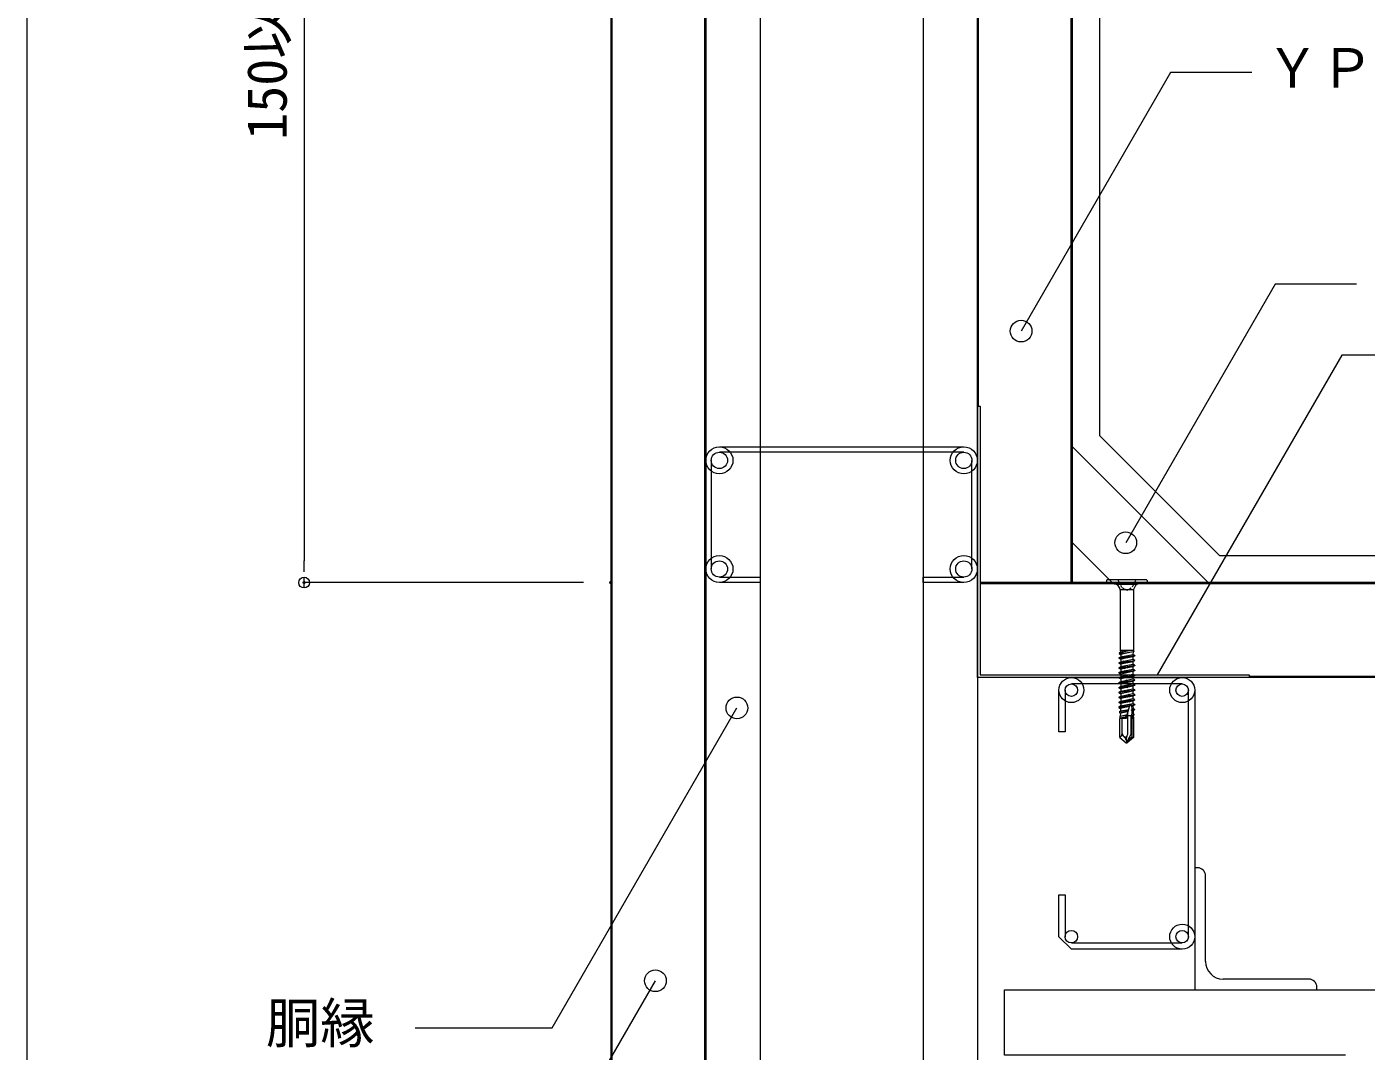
# Model space of a CAD drawing. Units: millimetres, scale not verified. Extents: x -1380 to 1380, y -955 to 955.
# Drawn here: x -899.6 to -406.5, y -342.4 to 34.8 of the extents above; entities that cross this region are included whole.
import ezdxf
from ezdxf.enums import TextEntityAlignment as Align

# ---------------------------------------------------------------- set-up
doc = ezdxf.new("R2010")
doc.units = ezdxf.units.MM
doc.header["$LTSCALE"] = 3
doc.header["$PDMODE"] = 32
doc.header["$PDSIZE"] = 0.6
doc.linetypes.add('USER2', pattern=[0.375, 0.25, -0.125])
for name, color, linetype, lineweight in [('0-0_0', 7, 'Continuous', 9), ('0-3_BOUSUI', 1, 'Continuous', 18), ('0-4_MOJI', 7, 'Continuous', 18), ('0-6_sunpo', 7, 'Continuous', 9), ('0-7_KANAMONO_SCREW', 4, 'Continuous', 18), ('0-8_dannnetu', 6, 'Continuous', 18), ('0-9_KANAMONO', 5, 'Continuous', 18), ('0-A_TEKKOTU', 7, 'Continuous', 18), ('0-B_doubuti', 5, 'Continuous', 18), ('0-C_bo-do', 3, 'Continuous', 18)]:
    doc.layers.add(name, color=color, linetype=linetype, lineweight=lineweight)
doc.layers.add('0-2_Defpoints', color=7, linetype='Continuous')
doc.styles.add('ＭＳ ゴシック', font='')
doc.styles.get('ＭＳ ゴシック').set_extended_font_data('MS Gothic')

# ---------------------------------------------------------------- blocks, each defined once
blk = doc.blocks.new('yp')
at = {"layer": '0-7_KANAMONO_SCREW'}
for p, q in [((-7.5, 0.7), (-7.5, 0)), ((7.5, 0), (-7.5, 0)), ((-7.5, 0), (-3.959, -0.624)), ((7.2, 1), (-7.2, 1)), ((7.5, 0), (3.959, -0.624)), ((7.5, 0.7), (7.5, 0)), ((3.5, -0.705), (-3.5, -0.705)), ((-3.267, -1.109), (-2.594, -2.275)), ((-2.46, -2.507), (2.46, -2.507)), ((-2.46, -2.775), (-2.46, -25)), ((2.46, -2.775), (2.46, -25)), ((3.267, -1.109), (2.594, -2.275)), ((-2.96, -27.746), (-2.25, -27.336)), ((-2.96, -27.746), (-1.922, -27.587)), ((-2.96, -27.846), (-1.907, -27.685)), ((-2.96, -27.746), (-2.96, -27.846)), ((-2.96, -27.846), (-2.25, -28.255)), ((-2.96, -29.556), (-2.25, -29.146)), ((-2.96, -29.556), (-1.638, -29.354)), ((-2.96, -29.656), (-1.623, -29.451)), ((-2.96, -29.556), (-2.96, -29.656)), ((-2.673, -25.77), (-2.775, -26.142)), ((-2.775, -26.142), (-2.169, -26.053)), ((-2.775, -26.142), (-2.277, -26.43)), ((-2.673, -25.77), (-2.336, -25.575)), ((-2.673, -25.77), (-2.229, -25.675)), ((2.46, -25), (-2.46, -25)), ((-2.377, -25), (-2.336, -25.575)), ((-2.336, -25.575), (0.428, -25)), ((2.343, -25.487), (-2.277, -26.43)), ((-2.277, -26.43), (-2.25, -26.81)), ((-2.25, -27.336), (2.275, -26.445)), ((-2.25, -26.81), (-2.25, -27.336)), ((2.25, -27.35), (-2.25, -28.255)), ((-2.25, -29.146), (2.25, -28.241)), ((-2.25, -28.255), (-2.25, -29.146)), ((2.25, -29.16), (-2.25, -30.065)), ((-2.169, -26.053), (-2.229, -25.675)), ((-1.907, -27.685), (-1.922, -27.587)), ((-1.721, -26.317), (-1.856, -25.476)), ((-1.623, -29.451), (-1.638, -29.354)), ((-1.436, -28.092), (-1.579, -27.204)), ((-1.446, -25.508), (0.935, -25)), ((-1.377, -25.937), (-1.446, -25.508)), ((-1.377, -25.937), (2.56, -25.362)), ((-1.154, -29.845), (-1.297, -28.954)), ((-1.131, -27.466), (2.96, -26.841)), ((-1.116, -27.564), (-1.131, -27.466)), ((-1.116, -27.564), (2.96, -26.941)), ((-0.847, -29.233), (2.96, -28.651)), ((-0.832, -29.33), (-0.847, -29.233)), ((-0.832, -29.33), (2.96, -28.751)), ((2.96, -26.941), (2.25, -27.35)), ((2.25, -27.35), (2.25, -28.241)), ((2.96, -28.651), (2.25, -28.241)), ((2.96, -28.751), (2.25, -29.16)), ((2.25, -29.16), (2.25, -30.051)), ((2.343, -25.487), (2.275, -26.445)), ((2.96, -26.841), (2.275, -26.445)), ((2.56, -25.362), (2.343, -25.487)), ((2.46, -25), (2.56, -25.362)), ((2.96, -26.841), (2.96, -26.941)), ((2.96, -28.651), (2.96, -28.751)), ((-2.96, -29.656), (-2.25, -30.065)), ((-2.96, -31.366), (-2.25, -30.956)), ((-2.96, -31.366), (-1.354, -31.12)), ((-2.96, -31.466), (-1.339, -31.218)), ((-2.96, -31.366), (-2.96, -31.466)), ((-2.96, -31.466), (-2.25, -31.875)), ((-2.96, -33.176), (-2.25, -32.766)), ((-2.96, -33.176), (-1.071, -32.887)), ((-2.96, -33.276), (-1.055, -32.984)), ((-2.96, -33.176), (-2.96, -33.276)), ((-2.96, -33.276), (-2.25, -33.685)), ((-2.25, -30.956), (2.25, -30.051)), ((-2.25, -30.065), (-2.25, -30.956)), ((2.25, -30.97), (-2.25, -31.875)), ((-2.25, -32.766), (2.25, -31.861)), ((-2.25, -31.875), (-2.25, -32.766)), ((2.25, -32.78), (-2.25, -33.685)), ((-2.25, -34.576), (2.25, -33.671)), ((-2.25, -33.685), (-2.25, -34.576)), ((-1.339, -31.218), (-1.354, -31.12)), ((-1.055, -32.984), (-1.071, -32.887)), ((-0.872, -31.598), (-1.016, -30.707)), ((-0.591, -33.352), (-0.734, -32.461)), ((-0.564, -30.999), (2.96, -30.461)), ((-0.548, -31.097), (-0.564, -30.999)), ((-0.548, -31.097), (2.96, -30.561)), ((-0.309, -35.105), (-0.452, -34.214)), ((-0.28, -32.766), (2.96, -32.271)), ((-0.264, -32.863), (-0.28, -32.766)), ((-0.264, -32.863), (2.96, -32.371)), ((0.004, -34.532), (2.96, -34.081)), ((0.02, -34.63), (2.96, -34.181)), ((2.96, -30.461), (2.25, -30.051)), ((2.96, -30.561), (2.25, -30.97)), ((2.25, -30.97), (2.25, -31.861)), ((2.96, -32.271), (2.25, -31.861)), ((2.96, -32.371), (2.25, -32.78)), ((2.25, -32.78), (2.25, -33.671)), ((2.96, -34.081), (2.25, -33.671)), ((2.96, -34.181), (2.25, -34.59)), ((2.96, -30.461), (2.96, -30.561)), ((2.96, -32.271), (2.96, -32.371)), ((2.96, -34.081), (2.96, -34.181)), ((-2.96, -34.986), (-2.25, -34.576)), ((-2.96, -34.986), (-0.787, -34.653)), ((-2.96, -35.086), (-0.771, -34.751)), ((-2.96, -34.986), (-2.96, -35.086)), ((-2.96, -35.086), (-2.25, -35.495)), ((-2.96, -36.796), (-2.25, -36.386)), ((-2.96, -36.796), (-0.503, -36.42)), ((-2.96, -36.896), (-0.487, -36.518)), ((-2.96, -36.796), (-2.96, -36.896)), ((-2.96, -36.896), (-2.25, -37.305)), ((-2.96, -38.606), (-0.219, -38.187)), ((-2.96, -38.606), (-2.25, -38.196)), ((-2.96, -38.706), (-0.203, -38.284)), ((-2.96, -38.606), (-2.96, -38.706)), ((-2.96, -38.706), (-2.25, -39.115)), ((2.25, -34.59), (-2.25, -35.495)), ((-2.25, -36.386), (2.25, -35.481)), ((-2.25, -35.495), (-2.25, -36.386)), ((2.25, -36.4), (-2.25, -37.305)), ((-2.25, -38.196), (2.25, -37.291)), ((-2.25, -37.305), (-2.25, -38.196)), ((2.25, -38.21), (-2.25, -39.115)), ((-2.25, -40.006), (2.25, -39.101)), ((-2.25, -39.115), (-2.25, -40.006)), ((-0.771, -34.751), (-0.787, -34.653)), ((-0.487, -36.518), (-0.503, -36.42)), ((-0.203, -38.284), (-0.219, -38.187)), ((-0.027, -36.858), (-0.17, -35.967)), ((0.02, -34.63), (0.004, -34.532)), ((0.255, -38.612), (0.111, -37.721)), ((0.288, -36.299), (2.96, -35.891)), ((0.304, -36.397), (0.288, -36.299)), ((0.304, -36.397), (2.96, -35.991)), ((0.572, -38.066), (2.96, -37.701)), ((0.588, -38.163), (0.572, -38.066)), ((0.588, -38.163), (2.96, -37.801)), ((2.25, -34.59), (2.25, -35.481)), ((2.96, -35.891), (2.25, -35.481)), ((2.96, -35.991), (2.25, -36.4)), ((2.25, -36.4), (2.25, -37.291)), ((2.96, -37.701), (2.25, -37.291)), ((2.96, -37.801), (2.25, -38.21)), ((2.25, -38.21), (2.25, -39.101)), ((2.96, -39.511), (2.25, -39.101)), ((2.96, -35.891), (2.96, -35.991)), ((2.96, -37.701), (2.96, -37.801)), ((-2.96, -40.416), (0.065, -39.953)), ((-2.96, -40.416), (-2.25, -40.006)), ((-2.96, -40.516), (0.081, -40.051)), ((-2.96, -40.416), (-2.96, -40.516)), ((-2.96, -40.516), (-2.25, -40.925)), ((-2.96, -42.226), (0.349, -41.72)), ((-2.96, -42.226), (-2.25, -41.816)), ((-2.96, -42.326), (0.365, -41.817)), ((-2.96, -42.226), (-2.96, -42.326)), ((-2.96, -42.326), (-2.25, -42.735)), ((-2.96, -44.036), (0.633, -43.486)), ((-2.96, -44.136), (0.649, -43.584)), ((-2.96, -44.036), (-2.25, -43.626)), ((-2.96, -44.036), (-2.96, -44.136)), ((-2.96, -44.136), (-2.25, -44.545)), ((2.25, -40.02), (-2.25, -40.925)), ((-2.25, -41.816), (2.25, -40.911)), ((-2.25, -40.925), (-2.25, -41.816)), ((2.25, -41.83), (-2.25, -42.735)), ((-2.25, -43.626), (2.25, -42.721)), ((-2.25, -42.735), (-2.25, -43.626)), ((2.25, -43.64), (-2.25, -44.545)), ((0.081, -40.051), (0.065, -39.953)), ((0.365, -41.817), (0.349, -41.72)), ((0.536, -40.365), (0.393, -39.474)), ((0.649, -43.584), (0.633, -43.486)), ((0.818, -42.118), (0.675, -41.227)), ((0.856, -39.832), (2.96, -39.511)), ((0.872, -39.93), (0.856, -39.832)), ((0.872, -39.93), (2.96, -39.611)), ((1.1, -43.872), (0.957, -42.981)), ((1.14, -41.599), (2.96, -41.321)), ((1.155, -41.696), (1.14, -41.599)), ((1.155, -41.696), (2.96, -41.421)), ((1.424, -43.365), (2.96, -43.131)), ((1.439, -43.463), (1.424, -43.365)), ((1.439, -43.463), (2.96, -43.231)), ((2.96, -39.611), (2.25, -40.02)), ((2.25, -40.02), (2.25, -40.911)), ((2.96, -41.321), (2.25, -40.911)), ((2.96, -41.421), (2.25, -41.83)), ((2.25, -41.83), (2.25, -42.721)), ((2.96, -43.131), (2.25, -42.721)), ((2.96, -43.231), (2.25, -43.64)), ((2.25, -43.64), (2.25, -44.531)), ((2.96, -39.511), (2.96, -39.611)), ((2.96, -41.321), (2.96, -41.421)), ((2.96, -43.131), (2.96, -43.231)), ((-2.886, -45.803), (0.913, -45.243)), ((-2.886, -45.803), (-2.266, -45.445)), ((-2.886, -45.803), (-2.868, -45.999)), ((-2.868, -45.999), (0.874, -45.383)), ((-2.868, -45.999), (-2.296, -46.329)), ((-2.728, -47.522), (0.424, -47.032)), ((-2.728, -47.522), (-2.33, -47.292)), ((-2.728, -47.522), (-2.692, -47.91)), ((-2.692, -47.91), (0.329, -47.383)), ((-2.692, -47.91), (-2.358, -48.103)), ((-2.57, -49.24), (-0.066, -48.828)), ((-2.57, -49.24), (-2.395, -49.139)), ((-2.57, -49.24), (-2.516, -49.822)), ((-2.358, -48.103), (-2.395, -49.139)), ((-2.395, -49.139), (0.194, -48.637)), ((0.486, -47.564), (-2.358, -48.103)), ((-2.296, -46.329), (-2.33, -47.292)), ((-2.33, -47.292), (0.727, -46.682)), ((0.998, -45.688), (-2.296, -46.329)), ((-2.266, -45.445), (2.25, -44.531)), ((-2.25, -45), (-2.266, -45.445)), ((-2.25, -44.545), (-2.25, -45)), ((-0.22, -49.393), (-0.066, -48.828)), ((-0.179, -50), (1.26, -44.731)), ((0.194, -48.637), (-0.066, -48.828)), ((0.094, -49), (1.886, -49)), ((0.329, -47.383), (0.424, -47.032)), ((0.329, -47.383), (0.486, -47.564)), ((0.4, -55.854), (0.4, -47.88)), ((0.727, -46.682), (0.424, -47.032)), ((0.874, -45.383), (0.913, -45.243)), ((0.874, -45.383), (0.998, -45.688)), ((1.26, -44.731), (0.913, -45.243)), ((1.65, -55.751), (1.65, -49)), ((1.662, -45.132), (2.96, -44.941)), ((1.696, -45.029), (1.662, -45.132)), ((1.669, -45.253), (1.662, -45.132)), ((1.669, -45.253), (2.96, -45.041)), ((1.669, -45.253), (1.884, -45.516)), ((1.937, -46.44), (1.759, -46.825)), ((1.759, -46.825), (2.807, -46.662)), ((1.776, -47.13), (1.759, -46.825)), ((1.776, -47.13), (2.78, -46.954)), ((1.776, -47.13), (1.985, -47.281)), ((2.042, -48.278), (1.855, -48.512)), ((1.855, -48.512), (2.649, -48.381)), ((1.883, -49.001), (1.855, -48.512)), ((1.883, -49.001), (2.604, -48.866)), ((1.883, -49.001), (2.086, -49.046)), ((2.265, -45.442), (1.884, -45.516)), ((1.937, -46.44), (1.884, -45.516)), ((1.937, -46.44), (2.298, -46.368)), ((2.327, -47.216), (1.985, -47.281)), ((2.042, -48.278), (1.985, -47.281)), ((2, -56.793), (2, -49.027)), ((2.042, -48.278), (2.362, -48.215)), ((2.389, -48.99), (2.086, -49.046)), ((2.14, -50), (2.086, -49.046)), ((2.96, -44.941), (2.25, -44.531)), ((2.96, -45.041), (2.265, -45.442)), ((2.265, -45.442), (2.298, -46.368)), ((2.807, -46.662), (2.298, -46.368)), ((2.78, -46.954), (2.327, -47.216)), ((2.327, -47.216), (2.362, -48.215)), ((2.649, -48.381), (2.362, -48.215)), ((2.604, -48.866), (2.389, -48.99)), ((2.389, -48.99), (2.425, -50)), ((2.649, -48.381), (2.604, -48.866)), ((2.807, -46.662), (2.78, -46.954)), ((2.96, -44.941), (2.96, -45.041)), ((-2.516, -49.822), (-0.22, -49.393)), ((-2.516, -49.822), (-2.42, -49.877)), ((-2.5, -57.026), (-2.5, -50)), ((-0.179, -50), (-2.5, -50)), ((-2.42, -49.877), (-2.425, -50)), ((-0.024, -49.435), (-2.42, -49.877)), ((-1.7, -55.578), (-1.7, -50)), ((-0.22, -49.393), (-0.024, -49.435)), ((2.5, -50), (2.14, -50)), ((2.5, -50), (2.5, -57.026)), ((-2.068, -56.543), (-2.5, -57.026)), ((-2.5, -57.026), (-0.2, -58.956)), ((-1.276, -56.486), (-0.979, -56.735)), ((-0.227, -57.975), (0, -59)), ((-0.01, -56.564), (0.4, -55.854)), ((0.155, -58.341), (0, -59)), ((1.65, -55.751), (0.155, -58.341)), ((2, -56.793), (0.155, -58.341)), ((0.155, -58.341), (0.2, -58.956))]:
    blk.add_line(p, q, dxfattribs=at)
at = {"layer": '0-7_KANAMONO_SCREW', "linetype": 'USER2'}
for p, q in [((-3.3, 1), (-1.905, -1.798)), ((3.3, 1), (1.905, -1.798)), ((0, -2.811), (-1.905, -1.798)), ((0, -2.811), (1.905, -1.798))]:
    blk.add_line(p, q, dxfattribs=at)
at = {"layer": '0-7_KANAMONO_SCREW'}
for points in [[(-1.446, -25.508), (-1.856, -25.476), (-2.229, -25.675)], [(-2.169, -26.053), (-1.721, -26.317), (-1.377, -25.937)], [(-1.131, -27.466), (-1.579, -27.204), (-1.922, -27.587)], [(-1.907, -27.685), (-1.436, -28.092), (-1.116, -27.564)], [(-0.847, -29.233), (-1.297, -28.954), (-1.638, -29.354)], [(-1.623, -29.451), (-1.154, -29.845), (-0.832, -29.33)], [(-0.564, -30.999), (-1.016, -30.707), (-1.354, -31.12)], [(-1.339, -31.218), (-0.872, -31.598), (-0.548, -31.097)], [(-0.28, -32.766), (-0.734, -32.461), (-1.071, -32.887)], [(-1.055, -32.984), (-0.591, -33.352), (-0.264, -32.863)], [(0.004, -34.532), (-0.452, -34.214), (-0.787, -34.653)], [(-0.771, -34.751), (-0.309, -35.105), (0.02, -34.63)], [(0.288, -36.299), (-0.17, -35.967), (-0.503, -36.42)], [(-0.487, -36.518), (-0.027, -36.858), (0.304, -36.397)], [(0.572, -38.066), (0.111, -37.721), (-0.219, -38.187)], [(-0.203, -38.284), (0.255, -38.612), (0.588, -38.163)], [(0.856, -39.832), (0.393, -39.474), (0.065, -39.953)], [(0.081, -40.051), (0.536, -40.365), (0.872, -39.93)], [(1.14, -41.599), (0.675, -41.227), (0.349, -41.72)], [(0.365, -41.817), (0.818, -42.118), (1.155, -41.696)], [(1.424, -43.365), (0.957, -42.981), (0.633, -43.486)], [(0.649, -43.584), (1.1, -43.872), (1.439, -43.463)], [(-0.2, -58.956), (0, -59), (0.2, -58.956)], [(2, -56.793), (2.5, -57.026), (0.2, -58.956)]]:
    blk.add_lwpolyline(points, dxfattribs=at)
for centre, radius, start, end in [((-7.2, 0.7), 0.3, 90, 180), ((7.2, 0.7), 0.3, 0, 90), ((-4.133, -1.609), 1, 30, 80), ((-3.46, -2.775), 1, 0, 30), ((3.46, -2.775), 1, 150, 180), ((4.133, -1.609), 1, 100, 150), ((1.45, -46.05), 1.05, 76.45414, 105.11499), ((-3.149, -55.578), 1.449, 318.21456, 0), ((-1.643, -56.923), 0.571, 50, 138.21456), ((-0.514, -55.578), 1.186, 180, 230), ((-0.567, -56.243), 0.642, 230, 330), ((-2.429, -58.463), 2.255, 12.5, 50), ((1.694, -57.548), 1.968, 150, 192.5)]:
    blk.add_arc(centre, radius, start, end, dxfattribs=at)
blk = doc.blocks.new('_DOT')
at = {"layer": '0-0_0'}
for p, q in [((-0.5, 0), (-1, 0)), ((0.25, 0), (-0.25, 0))]:
    blk.add_line(p, q, dxfattribs=at)
blk.add_circle((0, 0), 0.25, dxfattribs=at)
blk = doc.blocks.new('D17')
at = {"layer": '0-2_Defpoints'}
for p in [(695.109, 1181), (582.118, 785), (694.997, 785)]:
    blk.add_point(p, dxfattribs=at)
at = {"layer": '0-6_sunpo'}
for p, q in [((685.109, 1181), (582.118, 1181)), ((582.118, 1173), (582.118, 793)), ((684.997, 785), (582.118, 785))]:
    blk.add_line(p, q, dxfattribs=at)
at = {"layer": '0-6_sunpo', "xscale": 8, "yscale": 8}
for p, rotation in [((582.118, 1181), 90), ((582.118, 785), 270)]:
    blk.add_blockref('_DOT', p, dxfattribs=dict(at, rotation=rotation))
at = {"layer": '0-6_sunpo', "style": 'ＭＳ ゴシック'}
blk.add_text('150以上', height=14.66, rotation=90, dxfattribs=at).set_placement((580.103, 948), align=Align.BOTTOM_LEFT)

msp = doc.modelspace()

# ---------------------------------------------------------------- linework, layer by layer
at = {"layer": '0-0_0', "lineweight": 18}
msp.add_lwpolyline([(-899.626, -659.82), (900.374, -659.82), (900.374, 540.18), (-899.626, 540.18)], close=True, dxfattribs=at)
at = {"layer": '0-3_BOUSUI'}
msp.add_lwpolyline([(-669.63, 226.18), (-545.073, 226.18), (-503.63, 184.736), (-503.63, 164.863), (-504.63, 161.131), (-504.63, -115.678), (-460.488, -159.82), (246.228, -159.82), (290.37, -115.678), (290.37, -45.678), (331.228, -4.82), (900.374, -4.82)], dxfattribs=at)
at = {"layer": '0-4_MOJI'}
for points in [[(-448.575, 17.986), (-478.575, 17.986), (-533.544, -77.224)], [(-410.046, -59.944), (-440.046, -59.944), (-495.015, -155.153)], [(-385.407, -86.064), (-415.407, -86.064), (-483.394, -203.82)], [(-756.591, -333.741), (-706.153, -333.741), (-638.167, -215.984)], [(-786.607, -434.196), (-736.169, -434.196), (-668.182, -316.439)]]:
    msp.add_lwpolyline(points, dxfattribs=at)
for centre in [(-533.544, -77.224), (-533.544, -77.224), (-495.015, -155.153), (-495.015, -155.153), (-638.167, -215.984), (-668.182, -316.439)]:
    msp.add_circle(centre, 4, dxfattribs=at)
at = {"layer": '0-8_dannnetu'}
for p, q in [((-549.63, -104.82), (-549.63, 180.18)), ((-549.28, -104.82), (-549.28, 180.18)), ((-515.13, -169.82), (-515.13, 180.18)), ((-514.63, -169.82), (-514.63, 180.18)), ((-514.63, -119.82), (-464.63, -169.82)), ((-514.63, -155.176), (-499.985, -169.82)), ((334.37, -169.82), (-548.63, -169.82)), ((334.37, -170.32), (-548.63, -170.32)), ((235.37, -204.47), (-449.63, -204.47)), ((235.37, -204.82), (-449.63, -204.82))]:
    msp.add_line(p, q, dxfattribs=at)
at = {"layer": '0-9_KANAMONO'}
for p, q in [((-515.03, -204.82), (-474.23, -204.82)), ((-474.23, -207.12), (-515.03, -207.12)), ((-471.93, -300.22), (-471.93, -209.42)), ((-469.63, -209.42), (-469.63, -300.22)), ((-465.63, -309.32), (-465.63, -277.82)), ((-515.03, -302.52), (-474.23, -302.52)), ((-427.63, -315.82), (-459.13, -315.82))]:
    msp.add_line(p, q, dxfattribs=at)
msp.add_lwpolyline([(-449.63, -204.82), (-549.63, -204.82), (-549.63, -104.82), (-548.63, -104.82), (-548.63, -203.82), (-449.63, -203.82)], close=True, dxfattribs=at)
for points in [[(-517.33, -209.42), (-517.33, -224.82), (-519.63, -224.82), (-519.63, -209.42)], [(-468.63, -274.82), (-469.63, -274.82), (-469.63, -319.82), (-424.63, -319.82), (-424.63, -318.82)], [(-519.63, -300.22), (-519.63, -284.82), (-517.33, -284.82), (-517.33, -300.22)], [(-474.23, -304.82), (-515.03, -304.82), (-519.63, -300.22)]]:
    msp.add_lwpolyline(points, dxfattribs=at)
for centre, radius in [((-515.03, -209.42), 4.6), ((-515.03, -209.42), 2.3), ((-474.23, -209.42), 4.6), ((-474.23, -209.42), 2.3), ((-474.23, -300.22), 4.6), ((-515.03, -300.22), 2.3), ((-474.23, -300.22), 2.3)]:
    msp.add_circle(centre, radius, dxfattribs=at)
for centre, radius, start, end in [((-468.63, -277.82), 3, 0, 90), ((-459.13, -309.32), 6.5, 180, 270), ((-427.63, -318.82), 3, 0, 90)]:
    msp.add_arc(centre, radius, start, end, dxfattribs=at)
at = {"layer": '0-A_TEKKOTU'}
msp.add_lwpolyline([(-414.13, -343.82), (-539.63, -343.82), (-539.63, -319.82), (-239.63, -319.82), (-239.63, -343.82), (-365.13, -343.82)], dxfattribs=at)
at = {"layer": '0-B_doubuti'}
for p, q in [((-629.63, 130.18), (-629.63, -659.82)), ((-569.63, 130.18), (-569.63, -659.82)), ((-649.63, 95.18), (-649.63, -659.82)), ((-549.63, 95.18), (-549.63, -659.82)), ((-644.63, -119.82), (-554.63, -119.82)), ((-554.63, -121.82), (-644.63, -121.82)), ((-649.63, -164.82), (-649.63, -124.82)), ((-647.63, -124.82), (-647.63, -164.82)), ((-551.63, -164.82), (-551.63, -124.82)), ((-549.63, -124.82), (-549.63, -164.82)), ((-629.63, -169.82), (-644.63, -169.82))]:
    msp.add_line(p, q, dxfattribs=at)
for points in [[(-644.63, -167.82), (-629.63, -167.82), (-629.63, -169.82)], [(-554.63, -169.82), (-569.63, -169.82), (-569.63, -167.82), (-554.63, -167.82)]]:
    msp.add_lwpolyline(points, dxfattribs=at)
for centre, radius in [((-644.63, -124.82), 5), ((-644.63, -124.82), 3), ((-554.63, -124.82), 5), ((-554.63, -124.82), 3), ((-644.63, -164.82), 5), ((-644.63, -164.82), 3), ((-554.63, -164.82), 5), ((-554.63, -164.82), 3)]:
    msp.add_circle(centre, radius, dxfattribs=at)
at = {"layer": '0-C_bo-do'}
for p, q in [((-650.13, 213.18), (-650.13, -373.32)), ((-649.63, -373.32), (-649.63, 213.18)), ((-684.63, 168.18), (-684.63, -417.32)), ((-684.13, -417.32), (-684.13, 168.18))]:
    msp.add_line(p, q, dxfattribs=at)

# ---------------------------------------------------------------- block references
at = {"layer": '0-6_sunpo'}
msp.add_blockref('D17', (-1379.626, -954.82), dxfattribs=at)
at = {"layer": '0-7_KANAMONO_SCREW'}
msp.add_blockref('yp', (-494.63, -169.82), dxfattribs=at)

# ---------------------------------------------------------------- texts
at = {"layer": '0-4_MOJI', "style": 'ＭＳ ゴシック'}
for s, p in [('ＹＰパネル(t＝35)', (-443.575, 7.986)), ('胴縁', (-811.571, -343.741))]:
    msp.add_text(s, height=14.66, dxfattribs=at).set_placement(p, align=Align.BOTTOM_LEFT)

doc.saveas('drawing.dxf')
